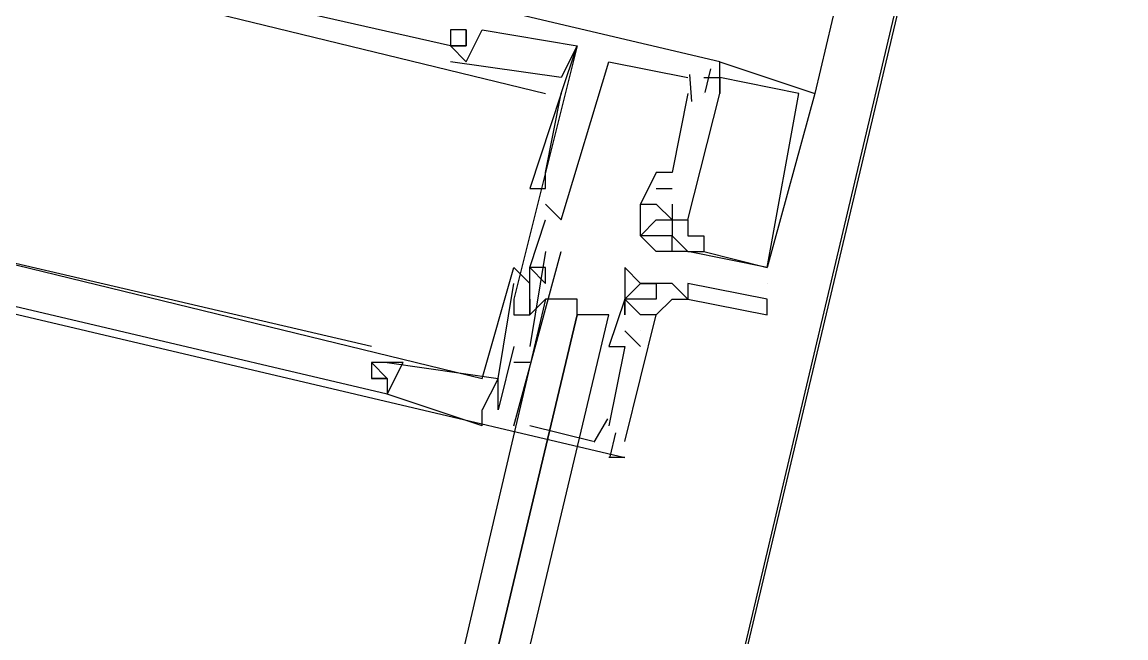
# Model space of a CAD drawing. Header units: feet. Extents: x -84 to 198, y -22 to 181.
# Drawn here: x 90.079 to 91.009, y 19.146 to 19.664 of the extents above; entities that cross this region are included whole.
import ezdxf

# ---------------------------------------------------------------- set-up
doc = ezdxf.new("R2010")
doc.units = ezdxf.units.FT
doc.layers.add('A-LINEA', color=7, linetype='CONTINUOUS')

msp = doc.modelspace()

# ---------------------------------------------------------------- linework, layer by layer
at = {"layer": 'A-LINEA'}
for p, q in [((89.6, 14.5378), (92.6933, 27.6178)), ((92.56, 27.2844), (90.7467, 19.6044)), ((90.44, 19.6578), (90.44, 19.6578)), ((90.44, 19.6578), (90.44, 19.6578)), ((90.44, 19.6578), (90.44, 19.6578)), ((90.4533, 19.6578), (90.4533, 19.6578)), ((90.4533, 19.6578), (90.4533, 19.6578)), ((90.4533, 19.6578), (90.4533, 19.6578)), ((90.4533, 19.6578), (90.4533, 19.6578)), ((90.4533, 19.6578), (90.4533, 19.6578)), ((90.4533, 19.6578), (90.4533, 19.6578)), ((90.4667, 19.6578), (90.4667, 19.6578)), ((90.4667, 19.6578), (90.4667, 19.6578)), ((90.4667, 19.6578), (90.4667, 19.6578)), ((90.44, 19.6444), (90.44, 19.6444)), ((90.44, 19.6444), (90.44, 19.6444)), ((90.44, 19.6444), (90.44, 19.6444)), ((90.44, 19.6444), (90.44, 19.6444)), ((90.44, 19.6444), (90.44, 19.6444)), ((90.44, 19.6444), (90.44, 19.6444)), ((90.44, 19.6444), (90.44, 19.6444)), ((90.44, 19.6444), (90.44, 19.6444)), ((90.44, 19.6444), (90.44, 19.6444)), ((90.4533, 19.6444), (90.4533, 19.6444)), ((90.4533, 19.6444), (90.4533, 19.6444)), ((90.4533, 19.6444), (90.4533, 19.6444)), ((90.4533, 19.6444), (90.4533, 19.6444)), ((90.4533, 19.6444), (90.4533, 19.6444)), ((90.4533, 19.6444), (90.4533, 19.6444)), ((90.5467, 19.6444), (90.5467, 19.6444)), ((90.5467, 19.6444), (90.5467, 19.6444)), ((90.5467, 19.6444), (90.5467, 19.6444)), ((90.5467, 19.6444), (90.5467, 19.6444)), ((90.5467, 19.6444), (90.5467, 19.6444)), ((90.5467, 19.6444), (90.5467, 19.6444)), ((90.44, 19.6311), (90.44, 19.6311)), ((90.44, 19.6311), (90.44, 19.6311)), ((90.44, 19.6311), (90.44, 19.6311)), ((90.4533, 19.6311), (90.4533, 19.6311)), ((90.4533, 19.6311), (90.4533, 19.6311)), ((90.4533, 19.6311), (90.4533, 19.6311)), ((90.5733, 19.6311), (90.5733, 19.6311)), ((90.5733, 19.6311), (90.5733, 19.6311)), ((90.5733, 19.6311), (90.5733, 19.6311)), ((90.6667, 19.6311), (90.6667, 19.6311)), ((90.6667, 19.6311), (90.6667, 19.6311)), ((90.6667, 19.6311), (90.6667, 19.6311)), ((90.6667, 19.6311), (90.6667, 19.6311)), ((90.6667, 19.6311), (90.6667, 19.6311)), ((90.6667, 19.6311), (90.6667, 19.6311)), ((90.6413, 19.6202), (90.6429, 19.5976)), ((90.6413, 19.6202), (90.6429, 19.5976)), ((90.6413, 19.6202), (90.6429, 19.5976)), ((90.659, 19.6251), (90.6543, 19.6051)), ((90.659, 19.6251), (90.6543, 19.6051)), ((90.659, 19.6251), (90.6543, 19.6051)), ((90.5333, 19.6178), (90.5333, 19.6178)), ((90.5333, 19.6178), (90.5333, 19.6178)), ((90.5333, 19.6178), (90.5333, 19.6178)), ((90.64, 19.6178), (90.64, 19.6178)), ((90.64, 19.6178), (90.64, 19.6178)), ((90.64, 19.6178), (90.64, 19.6178)), ((90.6533, 19.6178), (90.6533, 19.6178)), ((90.6533, 19.6178), (90.6533, 19.6178)), ((90.6533, 19.6178), (90.6533, 19.6178)), ((90.6667, 19.6178), (90.6667, 19.6178)), ((90.6667, 19.6178), (90.6667, 19.6178)), ((90.6667, 19.6178), (90.6667, 19.6178)), ((90.6667, 19.6178), (90.6667, 19.6178)), ((90.6667, 19.6178), (90.6667, 19.6178)), ((90.6667, 19.6178), (90.6667, 19.6178)), ((90.52, 19.6044), (90.52, 19.6044)), ((90.52, 19.6044), (90.52, 19.6044)), ((90.52, 19.6044), (90.52, 19.6044)), ((90.5333, 19.6044), (90.5333, 19.6044)), ((90.5333, 19.6044), (90.5333, 19.6044)), ((90.5333, 19.6044), (90.5333, 19.6044)), ((90.5333, 19.6044), (90.5333, 19.6044)), ((90.5333, 19.6044), (90.5333, 19.6044)), ((90.5333, 19.6044), (90.5333, 19.6044)), ((90.64, 19.6044), (90.6267, 19.5378)), ((90.64, 19.6044), (90.6267, 19.5378)), ((90.64, 19.6044), (90.6267, 19.5378)), ((90.64, 19.6044), (90.64, 19.6044)), ((90.64, 19.6044), (90.64, 19.6044)), ((90.64, 19.6044), (90.64, 19.6044)), ((90.6533, 19.6044), (90.6533, 19.6044)), ((90.6533, 19.6044), (90.6533, 19.6044)), ((90.6533, 19.6044), (90.6533, 19.6044)), ((90.6533, 19.6044), (90.6533, 19.6044)), ((90.6533, 19.6044), (90.6533, 19.6044)), ((90.6533, 19.6044), (90.6533, 19.6044)), ((90.6667, 19.6044), (90.6667, 19.6044)), ((90.6667, 19.6044), (90.6667, 19.6044)), ((90.6667, 19.6044), (90.6667, 19.6044)), ((90.6667, 19.6044), (90.6667, 19.6044)), ((90.6667, 19.6044), (90.6667, 19.6044)), ((90.6667, 19.6044), (90.6667, 19.6044)), ((90.7333, 19.6044), (90.7333, 19.6044)), ((90.7333, 19.6044), (90.7333, 19.6044)), ((90.7333, 19.6044), (90.7333, 19.6044)), ((90.7467, 19.6044), (90.7467, 19.6044)), ((90.7467, 19.6044), (90.7467, 19.6044)), ((90.7467, 19.6044), (90.7467, 19.6044)), ((90.52, 19.5378), (90.52, 19.5378)), ((90.52, 19.5378), (90.52, 19.5378)), ((90.52, 19.5378), (90.52, 19.5378)), ((90.6133, 19.5378), (90.6133, 19.5378)), ((90.6133, 19.5378), (90.6133, 19.5378)), ((90.6133, 19.5378), (90.6133, 19.5378)), ((90.6267, 19.5378), (90.6267, 19.5378)), ((90.6267, 19.5378), (90.6267, 19.5378)), ((90.6267, 19.5378), (90.6267, 19.5378)), ((90.5067, 19.5244), (90.5067, 19.5244)), ((90.5067, 19.5244), (90.5067, 19.5244)), ((90.5067, 19.5244), (90.5067, 19.5244)), ((90.52, 19.5244), (90.52, 19.5244)), ((90.52, 19.5244), (90.52, 19.5244)), ((90.52, 19.5244), (90.52, 19.5244)), ((90.6133, 19.5244), (90.6267, 19.5244)), ((90.6133, 19.5244), (90.6133, 19.5244)), ((90.6133, 19.5244), (90.6267, 19.5244)), ((90.6133, 19.5244), (90.6133, 19.5244)), ((90.6133, 19.5244), (90.6267, 19.5244)), ((90.6133, 19.5244), (90.6133, 19.5244)), ((90.6267, 19.5244), (90.6267, 19.5244)), ((90.6267, 19.5244), (90.6267, 19.5244)), ((90.6267, 19.5244), (90.6267, 19.5244)), ((90.52, 19.5111), (90.52, 19.5111)), ((90.52, 19.5111), (90.52, 19.5111)), ((90.52, 19.5111), (90.52, 19.5111)), ((90.6, 19.5111), (90.6, 19.5111)), ((90.6, 19.5111), (90.6, 19.5111)), ((90.6, 19.5111), (90.6, 19.5111)), ((90.6, 19.5111), (90.6, 19.5111)), ((90.6, 19.5111), (90.6, 19.5111)), ((90.6, 19.5111), (90.6, 19.5111)), ((90.6133, 19.5111), (90.6133, 19.5111)), ((90.6133, 19.5111), (90.6133, 19.5111)), ((90.6133, 19.5111), (90.6133, 19.5111)), ((90.6133, 19.5111), (90.6133, 19.5111)), ((90.6133, 19.5111), (90.6133, 19.5111)), ((90.6133, 19.5111), (90.6133, 19.5111)), ((90.6133, 19.5111), (90.6133, 19.5111)), ((90.6133, 19.5111), (90.6133, 19.5111)), ((90.6133, 19.5111), (90.6133, 19.5111)), ((90.6267, 19.5111), (90.6267, 19.5111)), ((90.6267, 19.5111), (90.6267, 19.5111)), ((90.6267, 19.5111), (90.6267, 19.5111)), ((90.5067, 19.4578), (90.52, 19.4978)), ((90.5067, 19.4578), (90.52, 19.4978)), ((90.5067, 19.4578), (90.52, 19.4978)), ((90.52, 19.4978), (90.52, 19.4978)), ((90.52, 19.4978), (90.52, 19.4978)), ((90.52, 19.4978), (90.52, 19.4978)), ((90.5333, 19.4978), (90.5333, 19.4978)), ((90.5333, 19.4978), (90.5333, 19.4978)), ((90.5333, 19.4978), (90.5333, 19.4978)), ((90.6133, 19.4978), (90.6133, 19.4978)), ((90.6133, 19.4978), (90.6133, 19.4978)), ((90.6133, 19.4978), (90.6133, 19.4978)), ((90.6267, 19.4978), (90.6267, 19.4978)), ((90.6267, 19.4978), (90.6267, 19.4978)), ((90.6267, 19.4978), (90.6267, 19.4978)), ((90.6267, 19.4978), (90.6267, 19.4978)), ((90.6267, 19.4978), (90.6267, 19.4978)), ((90.6267, 19.4978), (90.6267, 19.4978)), ((90.6267, 19.4978), (90.6267, 19.4978)), ((90.6267, 19.4978), (90.6267, 19.4978)), ((90.6267, 19.4978), (90.6267, 19.4978)), ((90.64, 19.4978), (90.64, 19.4978)), ((90.64, 19.4978), (90.64, 19.4978)), ((90.64, 19.4978), (90.64, 19.4978)), ((90.64, 19.4978), (90.64, 19.4978)), ((90.64, 19.4978), (90.64, 19.4978)), ((90.64, 19.4978), (90.64, 19.4978)), ((90.6, 19.4844), (90.6, 19.4844)), ((90.6, 19.4844), (90.6, 19.4844)), ((90.6, 19.4844), (90.6, 19.4844)), ((90.6, 19.4844), (90.6, 19.4844)), ((90.6, 19.4844), (90.6, 19.4844)), ((90.6, 19.4844), (90.6, 19.4844)), ((90.6267, 19.4844), (90.6267, 19.4844)), ((90.6267, 19.4844), (90.6267, 19.4844)), ((90.6267, 19.4844), (90.6267, 19.4844)), ((90.6267, 19.4844), (90.6267, 19.4844)), ((90.6267, 19.4844), (90.6267, 19.4844)), ((90.6267, 19.4844), (90.6267, 19.4844)), ((90.64, 19.4844), (90.64, 19.4844)), ((90.64, 19.4844), (90.64, 19.4844)), ((90.64, 19.4844), (90.64, 19.4844)), ((90.6533, 19.4844), (90.6533, 19.4844)), ((90.6533, 19.4844), (90.6533, 19.4844)), ((90.6533, 19.4844), (90.6533, 19.4844)), ((90.4933, 19.3244), (90.5333, 19.4711)), ((90.4933, 19.3244), (90.5333, 19.4711)), ((90.4933, 19.3244), (90.5333, 19.4711)), ((90.52, 19.4711), (90.5067, 19.3911)), ((90.52, 19.4711), (90.5067, 19.3911)), ((90.52, 19.4711), (90.5067, 19.3911)), ((90.52, 19.4711), (90.52, 19.4711)), ((90.52, 19.4711), (90.52, 19.4711)), ((90.52, 19.4711), (90.52, 19.4711)), ((90.5333, 19.4711), (90.5333, 19.4711)), ((90.5333, 19.4711), (90.5333, 19.4711)), ((90.5333, 19.4711), (90.5333, 19.4711)), ((90.6133, 19.4711), (90.6133, 19.4711)), ((90.6133, 19.4711), (90.6133, 19.4711)), ((90.6133, 19.4711), (90.6133, 19.4711)), ((90.6267, 19.4711), (90.6267, 19.4711)), ((90.6267, 19.4711), (90.6267, 19.4711)), ((90.6267, 19.4711), (90.6267, 19.4711)), ((90.6267, 19.4711), (90.6267, 19.4711)), ((90.6267, 19.4711), (90.6267, 19.4711)), ((90.6267, 19.4711), (90.6267, 19.4711)), ((90.64, 19.4711), (90.64, 19.4711)), ((90.64, 19.4711), (90.64, 19.4711)), ((90.64, 19.4711), (90.64, 19.4711)), ((90.64, 19.4711), (90.64, 19.4711)), ((90.64, 19.4711), (90.64, 19.4711)), ((90.64, 19.4711), (90.64, 19.4711)), ((90.64, 19.4711), (90.64, 19.4711)), ((90.64, 19.4711), (90.64, 19.4711)), ((90.64, 19.4711), (90.64, 19.4711)), ((90.6533, 19.4711), (90.6533, 19.4711)), ((90.6533, 19.4711), (90.6533, 19.4711)), ((90.6533, 19.4711), (90.6533, 19.4711)), ((90.6533, 19.4711), (90.6533, 19.4711)), ((90.6533, 19.4711), (90.6533, 19.4711)), ((90.6533, 19.4711), (90.6533, 19.4711)), ((90.4933, 19.4578), (90.4933, 19.4578)), ((90.4933, 19.4578), (90.4933, 19.4578)), ((90.4933, 19.4578), (90.4933, 19.4578)), ((90.5067, 19.4578), (90.5067, 19.4578)), ((90.5067, 19.4578), (90.5067, 19.4578)), ((90.5067, 19.4578), (90.5067, 19.4578)), ((90.5067, 19.4578), (90.5067, 19.4578)), ((90.5067, 19.4578), (90.5067, 19.4578)), ((90.5067, 19.4578), (90.5067, 19.4578)), ((90.52, 19.4578), (90.52, 19.4578)), ((90.52, 19.4578), (90.52, 19.4578)), ((90.52, 19.4578), (90.52, 19.4578)), ((90.52, 19.4578), (90.52, 19.4578)), ((90.52, 19.4578), (90.52, 19.4578)), ((90.52, 19.4578), (90.52, 19.4578)), ((90.5867, 19.4578), (90.5867, 19.4578)), ((90.7067, 19.4578), (90.7067, 19.4578)), ((90.7067, 19.4578), (90.7067, 19.4578)), ((90.7067, 19.4578), (90.7067, 19.4578)), ((90.7067, 19.4578), (90.7067, 19.4578)), ((90.7067, 19.4578), (90.7067, 19.4578)), ((90.7067, 19.4578), (90.7067, 19.4578)), ((90.4933, 19.4444), (90.4933, 19.4444)), ((90.4933, 19.4444), (90.4933, 19.4444)), ((90.4933, 19.4444), (90.4933, 19.4444)), ((90.5067, 19.4444), (90.5067, 19.4444)), ((90.5067, 19.4444), (90.5067, 19.4444)), ((90.5067, 19.4444), (90.5067, 19.4444)), ((90.52, 19.4444), (90.52, 19.4444)), ((90.52, 19.4444), (90.52, 19.4444)), ((90.52, 19.4444), (90.52, 19.4444)), ((90.6, 19.4444), (90.6, 19.4444)), ((90.6, 19.4444), (90.6, 19.4444)), ((90.6133, 19.4444), (90.6133, 19.4444)), ((90.6267, 19.4444), (90.6267, 19.4444)), ((90.64, 19.4444), (90.64, 19.4444)), ((90.7067, 19.4444), (90.7067, 19.4444)), ((90.4933, 19.4311), (90.4933, 19.4311)), ((90.4933, 19.4311), (90.4933, 19.4311)), ((90.4933, 19.4311), (90.4933, 19.4311)), ((90.5067, 19.4311), (90.5067, 19.4311)), ((90.5067, 19.4311), (90.5067, 19.4311)), ((90.5067, 19.4311), (90.5067, 19.4311)), ((90.52, 19.4311), (90.52, 19.4311)), ((90.52, 19.4311), (90.52, 19.4311)), ((90.52, 19.4311), (90.52, 19.4311)), ((90.5867, 19.4311), (90.5867, 19.4311)), ((90.5867, 19.4311), (90.5867, 19.4311)), ((90.5867, 19.4311), (90.5867, 19.4311)), ((90.5867, 19.4311), (90.5867, 19.4311)), ((90.5867, 19.4311), (90.5867, 19.4311)), ((90.5867, 19.4311), (90.5867, 19.4311)), ((90.6133, 19.4311), (90.6133, 19.4311)), ((90.6133, 19.4311), (90.6133, 19.4311)), ((90.6267, 19.4311), (90.6267, 19.4311)), ((90.6267, 19.4311), (90.6267, 19.4311)), ((90.64, 19.4311), (90.64, 19.4311)), ((90.64, 19.4311), (90.64, 19.4311)), ((90.7067, 19.4311), (90.7067, 19.4311)), ((90.4933, 19.4178), (90.4933, 19.4178)), ((90.4933, 19.4178), (90.4933, 19.4178)), ((90.4933, 19.4178), (90.4933, 19.4178)), ((90.5067, 19.4178), (90.5067, 19.4178)), ((90.5067, 19.4178), (90.5067, 19.4178)), ((90.5067, 19.4178), (90.5067, 19.4178)), ((90.5067, 19.4178), (90.5067, 19.4178)), ((90.5067, 19.4178), (90.5067, 19.4178)), ((90.5067, 19.4178), (90.5067, 19.4178)), ((90.5867, 19.4178), (90.5867, 19.4178)), ((90.5867, 19.4178), (90.5867, 19.4178)), ((90.5867, 19.4178), (90.5867, 19.4178)), ((90.5867, 19.4178), (90.5867, 19.4178)), ((90.6, 19.4178), (90.6, 19.4178)), ((90.6, 19.4178), (90.6, 19.4178)), ((90.6, 19.4178), (90.6, 19.4178)), ((90.6, 19.4178), (90.6, 19.4178)), ((90.6133, 19.4178), (90.6133, 19.4178)), ((90.6133, 19.4178), (90.6133, 19.4178)), ((90.6133, 19.4178), (90.6133, 19.4178)), ((90.6133, 19.4178), (90.6133, 19.4178)), ((90.7067, 19.4178), (90.7067, 19.4178)), ((90.6, 19.3911), (90.5867, 19.4044)), ((90.5867, 19.4044), (90.5867, 19.4044)), ((90.6, 19.3911), (90.5867, 19.4044)), ((90.5867, 19.4044), (90.5867, 19.4044)), ((90.6, 19.3911), (90.5867, 19.4044)), ((90.5867, 19.4044), (90.5867, 19.4044)), ((90.6, 19.4044), (90.6, 19.4044)), ((90.6, 19.4044), (90.6, 19.4044)), ((90.6, 19.4044), (90.6, 19.4044)), ((90.6, 19.4044), (90.6, 19.4044)), ((90.6, 19.4044), (90.6, 19.4044)), ((90.6, 19.4044), (90.6, 19.4044)), ((90.3733, 19.3911), (90.3733, 19.3911)), ((90.3733, 19.3911), (90.3733, 19.3911)), ((90.3733, 19.3911), (90.3733, 19.3911)), ((90.4933, 19.3911), (90.48, 19.3378)), ((90.4933, 19.3911), (90.48, 19.3378)), ((90.4933, 19.3911), (90.48, 19.3378)), ((90.4933, 19.3911), (90.4933, 19.3911)), ((90.4933, 19.3911), (90.4933, 19.3911)), ((90.4933, 19.3911), (90.4933, 19.3911)), ((90.5067, 19.3911), (90.5067, 19.3911)), ((90.5067, 19.3911), (90.5067, 19.3911)), ((90.5067, 19.3911), (90.5067, 19.3911)), ((90.5733, 19.3911), (90.5733, 19.3911)), ((90.5733, 19.3911), (90.5733, 19.3911)), ((90.5733, 19.3911), (90.5733, 19.3911)), ((90.5867, 19.3911), (90.5867, 19.3911)), ((90.5867, 19.3911), (90.5867, 19.3911)), ((90.5867, 19.3911), (90.5867, 19.3911)), ((90.6, 19.3911), (90.6, 19.3911)), ((90.6, 19.3911), (90.6, 19.3911)), ((90.6, 19.3911), (90.6, 19.3911)), ((90.3733, 19.3778), (90.3733, 19.3778)), ((90.3733, 19.3778), (90.3733, 19.3778)), ((90.3733, 19.3778), (90.3733, 19.3778)), ((90.3733, 19.3778), (90.3733, 19.3778)), ((90.3733, 19.3778), (90.3733, 19.3778)), ((90.3733, 19.3778), (90.3733, 19.3778)), ((90.3733, 19.3778), (90.3733, 19.3778)), ((90.3733, 19.3778), (90.3733, 19.3778)), ((90.3733, 19.3778), (90.3733, 19.3778)), ((90.3867, 19.3778), (90.3867, 19.3778)), ((90.3867, 19.3778), (90.48, 19.3644)), ((90.3867, 19.3778), (90.3867, 19.3778)), ((90.3867, 19.3778), (90.3867, 19.3778)), ((90.3867, 19.3778), (90.48, 19.3644)), ((90.3867, 19.3778), (90.3867, 19.3778)), ((90.3867, 19.3778), (90.3867, 19.3778)), ((90.3867, 19.3778), (90.48, 19.3644)), ((90.3867, 19.3778), (90.3867, 19.3778)), ((90.4, 19.3778), (90.4, 19.3778)), ((90.4, 19.3778), (90.4, 19.3778)), ((90.4, 19.3778), (90.4, 19.3778)), ((90.5067, 19.3778), (90.4933, 19.3778)), ((90.4933, 19.3778), (90.4933, 19.3778)), ((90.5067, 19.3778), (90.4933, 19.3778)), ((90.4933, 19.3778), (90.4933, 19.3778)), ((90.5067, 19.3778), (90.4933, 19.3778)), ((90.4933, 19.3778), (90.4933, 19.3778)), ((90.5067, 19.3778), (90.5067, 19.3778)), ((90.5067, 19.3778), (90.5067, 19.3778)), ((90.5067, 19.3778), (90.5067, 19.3778)), ((90.3733, 19.3644), (90.3733, 19.3644)), ((90.3733, 19.3644), (90.3733, 19.3644)), ((90.3733, 19.3644), (90.3733, 19.3644)), ((90.3733, 19.3644), (90.3733, 19.3644)), ((90.3733, 19.3644), (90.3733, 19.3644)), ((90.3733, 19.3644), (90.3733, 19.3644)), ((90.3867, 19.3644), (90.3867, 19.3644)), ((90.3867, 19.3644), (90.3867, 19.3644)), ((90.3867, 19.3644), (90.3867, 19.3644)), ((90.3867, 19.3644), (90.3867, 19.3644)), ((90.3867, 19.3644), (90.3867, 19.3644)), ((90.3867, 19.3644), (90.3867, 19.3644)), ((90.48, 19.3644), (90.4667, 19.3378)), ((90.4667, 19.3644), (90.4667, 19.3644)), ((90.48, 19.3644), (90.4667, 19.3378)), ((90.4667, 19.3644), (90.4667, 19.3644)), ((90.48, 19.3644), (90.4667, 19.3378)), ((90.4667, 19.3644), (90.4667, 19.3644)), ((90.48, 19.3644), (90.48, 19.3644)), ((90.48, 19.3644), (90.48, 19.3644)), ((90.48, 19.3644), (90.48, 19.3644)), ((90.48, 19.3644), (90.48, 19.3644)), ((90.48, 19.3644), (90.48, 19.3644)), ((90.48, 19.3644), (90.48, 19.3644)), ((90.3867, 19.3511), (90.3867, 19.3511)), ((90.3867, 19.3511), (90.3867, 19.3511)), ((90.3867, 19.3511), (90.3867, 19.3511)), ((90.3867, 19.3511), (90.3867, 19.3511)), ((90.3867, 19.3511), (90.3867, 19.3511)), ((90.3867, 19.3511), (90.3867, 19.3511)), ((90.4667, 19.3244), (90.4667, 19.3378)), ((90.4667, 19.3378), (90.4667, 19.3378)), ((90.4667, 19.3378), (90.4667, 19.3378)), ((90.4667, 19.3244), (90.4667, 19.3378)), ((90.4667, 19.3378), (90.4667, 19.3378)), ((90.4667, 19.3378), (90.4667, 19.3378)), ((90.4667, 19.3244), (90.4667, 19.3378)), ((90.4667, 19.3378), (90.4667, 19.3378)), ((90.4667, 19.3378), (90.4667, 19.3378)), ((90.48, 19.3378), (90.48, 19.3378)), ((90.48, 19.3378), (90.48, 19.3378)), ((90.48, 19.3378), (90.48, 19.3378)), ((90.48, 19.3378), (90.48, 19.3378)), ((90.48, 19.3378), (90.48, 19.3378)), ((90.48, 19.3378), (90.48, 19.3378)), ((90.5721, 19.3302), (90.5606, 19.3107)), ((90.5721, 19.3302), (90.5606, 19.3107)), ((90.5721, 19.3302), (90.5606, 19.3107)), ((90.4667, 19.3244), (90.4667, 19.3244)), ((90.4667, 19.3244), (90.4667, 19.3244)), ((90.4667, 19.3244), (90.4667, 19.3244)), ((90.4933, 19.3244), (90.4933, 19.3244)), ((90.4933, 19.3244), (90.4933, 19.3244)), ((90.4933, 19.3244), (90.4933, 19.3244)), ((90.56, 19.3111), (90.5067, 19.3244)), ((90.5067, 19.3244), (90.5067, 19.3244)), ((90.56, 19.3111), (90.5067, 19.3244)), ((90.5067, 19.3244), (90.5067, 19.3244)), ((90.56, 19.3111), (90.5067, 19.3244)), ((90.5067, 19.3244), (90.5067, 19.3244)), ((90.5733, 19.3244), (90.5733, 19.3244)), ((90.5733, 19.3244), (90.5733, 19.3244)), ((90.5733, 19.3244), (90.5733, 19.3244)), ((90.56, 19.3111), (90.56, 19.3111)), ((90.56, 19.3111), (90.56, 19.3111)), ((90.56, 19.3111), (90.56, 19.3111)), ((90.579, 19.3184), (90.5743, 19.2984)), ((90.579, 19.3184), (90.5743, 19.2984)), ((90.579, 19.3184), (90.5743, 19.2984)), ((90.5867, 19.3111), (90.5867, 19.3111)), ((90.5867, 19.3111), (90.5867, 19.3111)), ((90.5867, 19.3111), (90.5867, 19.3111)), ((90.5733, 19.2978), (90.5733, 19.2978)), ((90.5733, 19.2978), (90.5733, 19.2978)), ((90.5733, 19.2978), (90.5733, 19.2978)), ((90.5867, 19.2978), (90.5867, 19.2978)), ((90.5867, 19.2978), (90.5867, 19.2978)), ((90.5867, 19.2978), (90.5867, 19.2978))]:
    msp.add_line(p, q, dxfattribs=at)
for points in [[(126.2667, 36.6311), (119.2267, 38.2978), (119.16, 37.9644), (109.12, 40.3378), (105.48, 24.9378), (96.3733, 27.2578), (96.2667, 26.7644), (92.6933, 27.6178), (92.1333, 25.2311), (89.6, 14.5378), (77.3867, 17.4311), (77.2267, 16.7778), (73.6667, 17.6178), (72.7067, 13.6044), (71.9067, 10.1778)], [(90.6533, 19.6178), (90.6667, 19.6178), (90.6667, 19.6311), (89.9867, 19.7911), (89.9467, 19.6311), (89.9733, 19.6311), (89.96, 19.5511), (89.9733, 19.5378)], [(90.6533, 19.6178), (90.6667, 19.6178), (90.6667, 19.6311), (89.9867, 19.7911), (89.9467, 19.6311), (89.9733, 19.6311), (89.96, 19.5511), (89.9733, 19.5378)], [(90.6533, 19.6178), (90.6667, 19.6178), (90.6667, 19.6311), (89.9867, 19.7911), (89.9467, 19.6311), (89.9733, 19.6311), (89.96, 19.5511), (89.9733, 19.5378)], [(90.44, 19.6444), (90.4533, 19.6444), (90.4533, 19.6578), (90.44, 19.6578), (90.44, 19.6444), (90.0267, 19.7378), (90.04, 19.7511), (90.0133, 19.7644)], [(90.44, 19.6444), (90.4533, 19.6444), (90.4533, 19.6578), (90.44, 19.6578), (90.44, 19.6444), (90.0267, 19.7378), (90.04, 19.7511), (90.0133, 19.7644)], [(90.44, 19.6444), (90.4533, 19.6444), (90.4533, 19.6578), (90.44, 19.6578), (90.44, 19.6444), (90.0267, 19.7378), (90.04, 19.7511), (90.0133, 19.7644)], [(90.0133, 19.6444), (90.0267, 19.7244), (90.52, 19.6044)], [(90.0133, 19.6444), (90.0267, 19.7244), (90.52, 19.6044)], [(90.0133, 19.6444), (90.0267, 19.7244), (90.52, 19.6044)], [(90.4533, 19.6578), (90.44, 19.6578), (90.44, 19.6578), (90.44, 19.6444)], [(90.4533, 19.6578), (90.4533, 19.6444), (90.44, 19.6444), (90.4533, 19.6311), (90.4667, 19.6578), (90.5467, 19.6444), (90.4933, 19.4311), (90.4933, 19.4178), (90.5067, 19.4178), (90.52, 19.4311)], [(90.4533, 19.6578), (90.44, 19.6578), (90.44, 19.6578), (90.44, 19.6444)], [(90.4533, 19.6578), (90.4533, 19.6444), (90.44, 19.6444), (90.4533, 19.6311), (90.4667, 19.6578), (90.5467, 19.6444), (90.4933, 19.4311), (90.4933, 19.4178), (90.5067, 19.4178), (90.52, 19.4311)], [(90.4533, 19.6578), (90.44, 19.6578), (90.44, 19.6578), (90.44, 19.6444)], [(90.4533, 19.6578), (90.4533, 19.6444), (90.44, 19.6444), (90.4533, 19.6311), (90.4667, 19.6578), (90.5467, 19.6444), (90.4933, 19.4311), (90.4933, 19.4178), (90.5067, 19.4178), (90.52, 19.4311)], [(90.5467, 19.6444), (90.5333, 19.6178), (90.44, 19.6311)], [(90.5467, 19.6444), (90.5333, 19.6178), (90.44, 19.6311)], [(90.5467, 19.6444), (90.5333, 19.6178), (90.44, 19.6311)], [(90.5333, 19.6044), (90.5067, 19.5244), (90.5067, 19.5244), (90.52, 19.5244), (90.52, 19.5378), (90.5333, 19.6044), (90.5467, 19.6444)], [(90.5333, 19.6044), (90.5067, 19.5244), (90.5067, 19.5244), (90.52, 19.5244), (90.52, 19.5378), (90.5333, 19.6044), (90.5467, 19.6444)], [(90.5333, 19.6044), (90.5067, 19.5244), (90.5067, 19.5244), (90.52, 19.5244), (90.52, 19.5378), (90.5333, 19.6044), (90.5467, 19.6444)], [(90.52, 19.5111), (90.5333, 19.4978), (90.5733, 19.6311), (90.64, 19.6178)], [(90.52, 19.5111), (90.5333, 19.4978), (90.5733, 19.6311), (90.64, 19.6178)], [(90.52, 19.5111), (90.5333, 19.4978), (90.5733, 19.6311), (90.64, 19.6178)], [(90.64, 19.4844), (90.6533, 19.4844), (90.6533, 19.4844), (90.6533, 19.4711), (90.6533, 19.4711), (90.7067, 19.4578), (90.7067, 19.4578), (90.7333, 19.6044), (90.7333, 19.6044), (90.6667, 19.6178), (90.6667, 19.6044), (90.6667, 19.6311), (90.7467, 19.6044), (90.7467, 19.6044), (90.7067, 19.4578), (90.64, 19.4711), (90.6267, 19.4711), (90.6267, 19.4844), (90.64, 19.4711), (90.6533, 19.4711)], [(90.64, 19.4844), (90.6533, 19.4844), (90.6533, 19.4844), (90.6533, 19.4711), (90.6533, 19.4711), (90.7067, 19.4578), (90.7067, 19.4578), (90.7333, 19.6044), (90.7333, 19.6044), (90.6667, 19.6178), (90.6667, 19.6044), (90.6667, 19.6311), (90.7467, 19.6044), (90.7467, 19.6044), (90.7067, 19.4578), (90.64, 19.4711), (90.6267, 19.4711), (90.6267, 19.4844), (90.64, 19.4711), (90.6533, 19.4711)], [(90.64, 19.4844), (90.6533, 19.4844), (90.6533, 19.4844), (90.6533, 19.4711), (90.6533, 19.4711), (90.7067, 19.4578), (90.7067, 19.4578), (90.7333, 19.6044), (90.7333, 19.6044), (90.6667, 19.6178), (90.6667, 19.6044), (90.6667, 19.6311), (90.7467, 19.6044), (90.7467, 19.6044), (90.7067, 19.4578), (90.64, 19.4711), (90.6267, 19.4711), (90.6267, 19.4844), (90.64, 19.4711), (90.6533, 19.4711)], [(89.9333, 19.4844), (89.96, 19.5778), (89.96, 19.5644), (89.9467, 19.5644), (89.96, 19.6044), (89.96, 19.5911), (89.96, 19.6044), (89.9467, 19.6044), (89.9067, 19.4578), (90.5867, 19.2978), (90.5733, 19.2978)], [(89.9333, 19.4844), (89.96, 19.5778), (89.96, 19.5644), (89.9467, 19.5644), (89.96, 19.6044), (89.96, 19.5911), (89.96, 19.6044), (89.9467, 19.6044), (89.9067, 19.4578), (90.5867, 19.2978), (90.5733, 19.2978)], [(89.9333, 19.4844), (89.96, 19.5778), (89.96, 19.5644), (89.9467, 19.5644), (89.96, 19.6044), (89.96, 19.5911), (89.96, 19.6044), (89.9467, 19.6044), (89.9067, 19.4578), (90.5867, 19.2978), (90.5733, 19.2978)], [(90.6267, 19.5111), (90.6267, 19.4978), (90.64, 19.4978), (90.6667, 19.6044)], [(90.6267, 19.5111), (90.6267, 19.4978), (90.64, 19.4978), (90.6667, 19.6044)], [(90.6267, 19.5111), (90.6267, 19.4978), (90.64, 19.4978), (90.6667, 19.6044)], [(90.3733, 19.3911), (89.9733, 19.4844), (89.96, 19.4578), (89.9467, 19.4711), (89.9333, 19.4578), (89.9333, 19.4711), (89.96, 19.4711), (89.9867, 19.5644), (89.9867, 19.5778), (89.9733, 19.4844), (90.4667, 19.3644), (90.4933, 19.4578), (90.4933, 19.4578), (90.5067, 19.4444)], [(90.3733, 19.3911), (89.9733, 19.4844), (89.96, 19.4578), (89.9467, 19.4711), (89.9333, 19.4578), (89.9333, 19.4711), (89.96, 19.4711), (89.9867, 19.5644), (89.9867, 19.5778), (89.9733, 19.4844), (90.4667, 19.3644), (90.4933, 19.4578), (90.4933, 19.4578), (90.5067, 19.4444)], [(90.3733, 19.3911), (89.9733, 19.4844), (89.96, 19.4578), (89.9467, 19.4711), (89.9333, 19.4578), (89.9333, 19.4711), (89.96, 19.4711), (89.9867, 19.5644), (89.9867, 19.5778), (89.9733, 19.4844), (90.4667, 19.3644), (90.4933, 19.4578), (90.4933, 19.4578), (90.5067, 19.4444)], [(90.6267, 19.5378), (90.6133, 19.5378), (90.6, 19.5111)], [(90.6267, 19.5378), (90.6133, 19.5378), (90.6, 19.5111)], [(90.6267, 19.5378), (90.6133, 19.5378), (90.6, 19.5111)], [(90.6267, 19.4711), (90.6133, 19.4711), (90.6, 19.4844), (90.6, 19.5111), (90.6133, 19.5111), (90.6133, 19.5111), (90.6133, 19.5111), (90.6133, 19.5111), (90.6267, 19.4978), (90.6267, 19.4978), (90.64, 19.4978), (90.64, 19.4844), (90.64, 19.4844)], [(90.6267, 19.4711), (90.6133, 19.4711), (90.6, 19.4844), (90.6, 19.5111), (90.6133, 19.5111), (90.6133, 19.5111), (90.6133, 19.5111), (90.6133, 19.5111), (90.6267, 19.4978), (90.6267, 19.4978), (90.64, 19.4978), (90.64, 19.4844), (90.64, 19.4844)], [(90.6267, 19.4711), (90.6133, 19.4711), (90.6, 19.4844), (90.6, 19.5111), (90.6133, 19.5111), (90.6133, 19.5111), (90.6133, 19.5111), (90.6133, 19.5111), (90.6267, 19.4978), (90.6267, 19.4978), (90.64, 19.4978), (90.64, 19.4844), (90.64, 19.4844)], [(90.6267, 19.4978), (90.6267, 19.4844), (90.6, 19.4844), (90.6133, 19.4978), (90.6267, 19.4978)], [(90.6267, 19.4978), (90.6267, 19.4844), (90.6, 19.4844), (90.6133, 19.4978), (90.6267, 19.4978)], [(90.6267, 19.4978), (90.6267, 19.4844), (90.6, 19.4844), (90.6133, 19.4978), (90.6267, 19.4978)], [(90.4667, 19.3244), (90.3867, 19.3511), (90.4, 19.3778), (90.3867, 19.3778), (90.3733, 19.3778), (90.3867, 19.3644), (90.3867, 19.3511), (89.9333, 19.4578)], [(90.4667, 19.3244), (90.3867, 19.3511), (90.4, 19.3778), (90.3867, 19.3778), (90.3733, 19.3778), (90.3867, 19.3644), (90.3867, 19.3511), (89.9333, 19.4578)], [(90.4667, 19.3244), (90.3867, 19.3511), (90.4, 19.3778), (90.3867, 19.3778), (90.3733, 19.3778), (90.3867, 19.3644), (90.3867, 19.3511), (89.9333, 19.4578)], [(90.5067, 19.4311), (90.5067, 19.4178), (90.5067, 19.4578), (90.52, 19.4444), (90.52, 19.4578), (90.5067, 19.4578)], [(90.5067, 19.4311), (90.5067, 19.4178), (90.5067, 19.4578), (90.52, 19.4444), (90.52, 19.4578), (90.5067, 19.4578)], [(90.5067, 19.4311), (90.5067, 19.4178), (90.5067, 19.4578), (90.52, 19.4444), (90.52, 19.4578), (90.5067, 19.4578)], [(90.6267, 19.4311), (90.64, 19.4311), (90.64, 19.4311), (90.64, 19.4311), (90.64, 19.4311), (90.7067, 19.4178), (90.7067, 19.4178), (90.7067, 19.4311), (90.64, 19.4444), (90.64, 19.4311), (90.6267, 19.4444), (90.6, 19.4444), (90.5867, 19.4578), (90.5867, 19.4311)], [(90.48, 19.3378), (90.48, 19.3644), (90.4933, 19.4444)], [(90.48, 19.3378), (90.48, 19.3644), (90.4933, 19.4444)], [(90.48, 19.3378), (90.48, 19.3644), (90.4933, 19.4444)], [(90.6133, 19.4311), (90.5867, 19.4311), (90.6, 19.4444), (90.6133, 19.4444), (90.6133, 19.4311)], [(89.6267, 15.5511), (90.5467, 19.4178), (90.5467, 19.4311), (90.5333, 19.4311), (90.52, 19.4311), (89.6133, 15.5644), (89.6133, 15.5511), (89.6267, 15.5511)], [(90.5867, 19.4178), (90.5867, 19.4311), (90.5733, 19.3911), (90.5867, 19.3911), (90.5733, 19.3244)], [(90.5867, 19.4178), (90.5867, 19.4311), (90.5733, 19.3911), (90.5867, 19.3911), (90.5733, 19.3244)], [(90.5867, 19.4178), (90.5867, 19.4311), (90.5733, 19.3911), (90.5867, 19.3911), (90.5733, 19.3244)], [(90.6, 19.4178), (90.6, 19.4178), (90.5867, 19.4311), (90.5867, 19.4178), (90.5867, 19.4178), (90.5867, 19.4178), (90.5867, 19.4178)], [(90.6133, 19.4178), (90.6267, 19.4311), (90.6267, 19.4311)], [(89.6533, 15.5511), (90.5733, 19.4178), (90.56, 19.4178), (90.5467, 19.4178), (89.6267, 15.5511), (89.64, 15.5511), (89.6533, 15.5511)], [(90.5867, 19.3111), (90.6133, 19.4178), (90.6, 19.4178)], [(90.5867, 19.3111), (90.6133, 19.4178), (90.6, 19.4178)], [(90.5867, 19.3111), (90.6133, 19.4178), (90.6, 19.4178)], [(90.3733, 19.3778), (90.3733, 19.3778), (90.3733, 19.3644), (90.3867, 19.3644), (90.3733, 19.3644)], [(90.3733, 19.3778), (90.3733, 19.3778), (90.3733, 19.3644), (90.3867, 19.3644), (90.3733, 19.3644)], [(90.3733, 19.3778), (90.3733, 19.3778), (90.3733, 19.3644), (90.3867, 19.3644), (90.3733, 19.3644)]]:
    msp.add_lwpolyline(points, dxfattribs=at)

doc.saveas('drawing.dxf')
